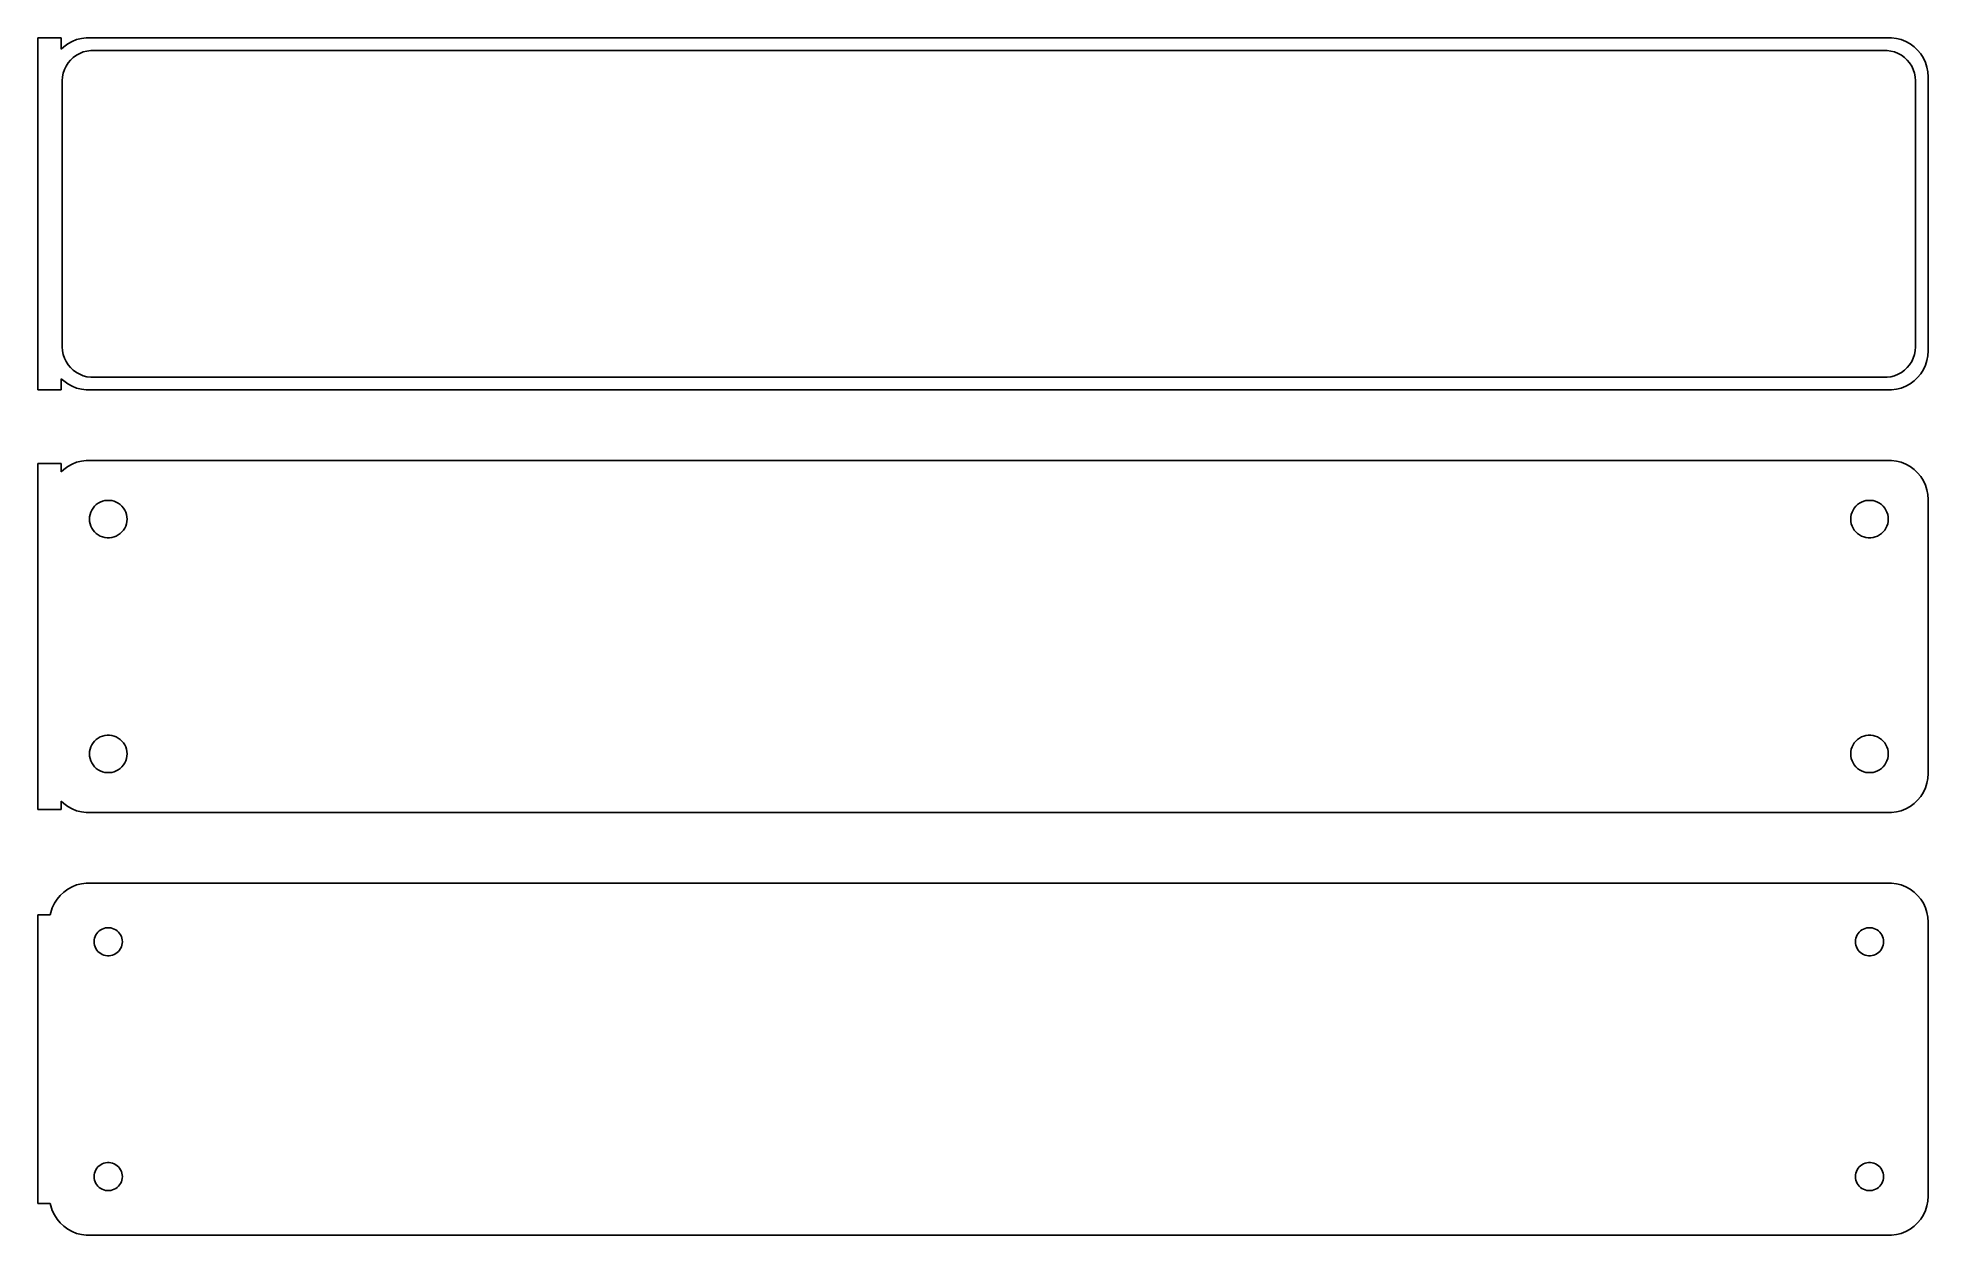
# Model space of a CAD drawing. Header units: metres. Extents: x -122 to 120, y 86 to 238.
import ezdxf

# ---------------------------------------------------------------- set-up
doc = ezdxf.new("R2010")
doc.units = ezdxf.units.M

msp = doc.modelspace()

# ---------------------------------------------------------------- linework, layer by layer
for p, q in [((-118.5, 238.49), (-121.5, 238.49)), ((-121.5, 238.49), (-121.5, 193.51)), ((-118.5, 237.059), (-118.5, 238.49)), ((-118.187, 237.353), (-118.5, 237.059)), ((-117.679, 237.722), (-118.187, 237.353)), ((-117.129, 238.024), (-117.679, 237.722)), ((-116.545, 238.255), (-117.129, 238.024)), ((-115.937, 238.411), (-116.545, 238.255)), ((-116.149, 236.504), (-115.697, 236.683)), ((-115.314, 238.49), (-115.937, 238.411)), ((-115.697, 236.683), (-115.226, 236.804)), ((115.314, 238.49), (-115.314, 238.49)), ((-115.226, 236.804), (-114.743, 236.865)), ((-114.743, 236.865), (114.743, 236.865)), ((114.743, 236.865), (115.226, 236.804)), ((115.226, 236.804), (115.697, 236.683)), ((115.937, 238.411), (115.314, 238.49)), ((115.697, 236.683), (116.149, 236.504)), ((116.545, 238.255), (115.937, 238.411)), ((117.129, 238.024), (116.545, 238.255)), ((117.679, 237.722), (117.129, 238.024)), ((118.187, 237.353), (117.679, 237.722)), ((118.645, 236.923), (118.187, 237.353)), ((119.045, 236.439), (118.645, 236.923)), ((-118.251, 233.963), (-118.101, 234.426)), ((-118.101, 234.426), (-117.894, 234.866)), ((-117.894, 234.866), (-117.633, 235.276)), ((-117.633, 235.276), (-117.323, 235.651)), ((-117.323, 235.651), (-116.969, 235.984)), ((-116.969, 235.984), (-116.575, 236.27)), ((-116.575, 236.27), (-116.149, 236.504)), ((116.149, 236.504), (116.575, 236.27)), ((116.575, 236.27), (116.969, 235.984)), ((116.969, 235.984), (117.323, 235.651)), ((117.323, 235.651), (117.633, 235.276)), ((117.633, 235.276), (117.894, 234.866)), ((117.894, 234.866), (118.101, 234.426)), ((118.101, 234.426), (118.251, 233.963)), ((119.382, 235.909), (119.045, 236.439)), ((119.649, 235.341), (119.382, 235.909)), ((119.843, 234.743), (119.649, 235.341)), ((119.961, 234.127), (119.843, 234.743)), ((-118.373, 233), (-118.342, 233.485)), ((-118.373, 199), (-118.373, 233)), ((-118.342, 233.485), (-118.251, 233.963)), ((118.251, 233.963), (118.342, 233.485)), ((118.342, 233.485), (118.373, 233)), ((118.373, 233), (118.373, 199)), ((120, 233.5), (119.961, 234.127)), ((120, 198.5), (120, 233.5)), ((-118.342, 198.515), (-118.373, 199)), ((-118.251, 198.037), (-118.342, 198.515)), ((-118.101, 197.574), (-118.251, 198.037)), ((118.251, 198.037), (118.101, 197.574)), ((118.342, 198.515), (118.251, 198.037)), ((118.373, 199), (118.342, 198.515)), ((119.961, 197.873), (120, 198.5)), ((-117.894, 197.134), (-118.101, 197.574)), ((-117.633, 196.724), (-117.894, 197.134)), ((-117.323, 196.349), (-117.633, 196.724)), ((-116.969, 196.016), (-117.323, 196.349)), ((-116.575, 195.73), (-116.969, 196.016)), ((-116.149, 195.496), (-116.575, 195.73)), ((116.575, 195.73), (116.149, 195.496)), ((116.969, 196.016), (116.575, 195.73)), ((117.323, 196.349), (116.969, 196.016)), ((117.633, 196.724), (117.323, 196.349)), ((117.894, 197.134), (117.633, 196.724)), ((118.101, 197.574), (117.894, 197.134)), ((119.045, 195.561), (119.382, 196.091)), ((119.382, 196.091), (119.649, 196.659)), ((119.649, 196.659), (119.843, 197.257)), ((119.843, 197.257), (119.961, 197.873)), ((-121.5, 193.51), (-118.5, 193.51)), ((-118.5, 194.941), (-118.187, 194.647)), ((-118.5, 193.51), (-118.5, 194.941)), ((-118.187, 194.647), (-117.679, 194.278)), ((-117.679, 194.278), (-117.129, 193.976)), ((-117.129, 193.976), (-116.545, 193.745)), ((-116.545, 193.745), (-115.937, 193.589)), ((-115.697, 195.317), (-116.149, 195.496)), ((-115.937, 193.589), (-115.314, 193.51)), ((-115.226, 195.196), (-115.697, 195.317)), ((-115.314, 193.51), (115.314, 193.51)), ((-114.743, 195.135), (-115.226, 195.196)), ((114.743, 195.135), (-114.743, 195.135)), ((115.226, 195.196), (114.743, 195.135)), ((115.697, 195.317), (115.226, 195.196)), ((115.314, 193.51), (115.937, 193.589)), ((116.149, 195.496), (115.697, 195.317)), ((115.937, 193.589), (116.545, 193.745)), ((116.545, 193.745), (117.129, 193.976)), ((117.129, 193.976), (117.679, 194.278)), ((117.679, 194.278), (118.187, 194.647)), ((118.187, 194.647), (118.645, 195.077)), ((118.645, 195.077), (119.045, 195.561)), ((-118.5, 184.115), (-121.5, 184.115)), ((-121.5, 184.115), (-121.5, 139.885)), ((-118.5, 183.059), (-118.5, 184.115)), ((-117.679, 183.722), (-118.187, 183.353)), ((-117.129, 184.024), (-117.679, 183.722)), ((-116.545, 184.255), (-117.129, 184.024)), ((-115.937, 184.411), (-116.545, 184.255)), ((-115.314, 184.49), (-115.937, 184.411)), ((115.314, 184.49), (-115.314, 184.49)), ((115.937, 184.411), (115.314, 184.49)), ((116.545, 184.255), (115.937, 184.411)), ((117.129, 184.024), (116.545, 184.255)), ((117.679, 183.722), (117.129, 184.024)), ((118.187, 183.353), (117.679, 183.722)), ((-118.187, 183.353), (-118.5, 183.059)), ((118.645, 182.923), (118.187, 183.353)), ((119.045, 182.439), (118.645, 182.923)), ((119.382, 181.909), (119.045, 182.439)), ((119.649, 181.341), (119.382, 181.909)), ((119.843, 180.743), (119.649, 181.341)), ((-114.25, 178.643), (-114.03, 178.849)), ((-114.03, 178.849), (-113.786, 179.026)), ((-113.786, 179.026), (-113.522, 179.172)), ((-113.522, 179.172), (-113.242, 179.283)), ((-113.242, 179.283), (-112.95, 179.357)), ((-112.95, 179.357), (-112.651, 179.395)), ((-112.651, 179.395), (-112.349, 179.395)), ((-112.349, 179.395), (-112.05, 179.357)), ((-112.05, 179.357), (-111.758, 179.283)), ((-111.758, 179.283), (-111.478, 179.172)), ((-111.478, 179.172), (-111.214, 179.026)), ((-111.214, 179.026), (-110.97, 178.849)), ((-110.97, 178.849), (-110.75, 178.643)), ((110.75, 178.643), (110.97, 178.849)), ((110.97, 178.849), (111.214, 179.026)), ((111.214, 179.026), (111.478, 179.172)), ((111.478, 179.172), (111.758, 179.283)), ((111.758, 179.283), (112.05, 179.357)), ((112.05, 179.357), (112.349, 179.395)), ((112.349, 179.395), (112.651, 179.395)), ((112.651, 179.395), (112.95, 179.357)), ((112.95, 179.357), (113.242, 179.283)), ((113.242, 179.283), (113.522, 179.172)), ((113.522, 179.172), (113.786, 179.026)), ((113.786, 179.026), (114.03, 178.849)), ((114.03, 178.849), (114.25, 178.643)), ((119.961, 180.127), (119.843, 180.743)), ((120, 179.5), (119.961, 180.127)), ((120, 144.5), (120, 179.5)), ((-114.9, 177), (-114.881, 177.301)), ((-114.881, 176.699), (-114.9, 177)), ((-114.881, 177.301), (-114.825, 177.597)), ((-114.825, 176.403), (-114.881, 176.699)), ((-114.825, 177.597), (-114.731, 177.883)), ((-114.731, 176.117), (-114.825, 176.403)), ((-114.731, 177.883), (-114.603, 178.156)), ((-114.603, 178.156), (-114.442, 178.411)), ((-114.442, 178.411), (-114.25, 178.643)), ((-110.75, 178.643), (-110.558, 178.411)), ((-110.558, 178.411), (-110.397, 178.156)), ((-110.397, 178.156), (-110.269, 177.883)), ((-110.269, 177.883), (-110.175, 177.597)), ((-110.175, 176.403), (-110.269, 176.117)), ((-110.175, 177.597), (-110.119, 177.301)), ((-110.119, 176.699), (-110.175, 176.403)), ((-110.119, 177.301), (-110.1, 177)), ((-110.1, 177), (-110.119, 176.699)), ((110.1, 177), (110.119, 177.301)), ((110.119, 176.699), (110.1, 177)), ((110.119, 177.301), (110.175, 177.597)), ((110.175, 176.403), (110.119, 176.699)), ((110.175, 177.597), (110.269, 177.883)), ((110.269, 176.117), (110.175, 176.403)), ((110.269, 177.883), (110.397, 178.156)), ((110.397, 178.156), (110.558, 178.411)), ((110.558, 178.411), (110.75, 178.643)), ((114.25, 178.643), (114.442, 178.411)), ((114.442, 178.411), (114.603, 178.156)), ((114.603, 178.156), (114.731, 177.883)), ((114.731, 177.883), (114.825, 177.597)), ((114.825, 176.403), (114.731, 176.117)), ((114.825, 177.597), (114.881, 177.301)), ((114.881, 176.699), (114.825, 176.403)), ((114.881, 177.301), (114.9, 177)), ((114.9, 177), (114.881, 176.699)), ((-114.603, 175.844), (-114.731, 176.117)), ((-114.442, 175.589), (-114.603, 175.844)), ((-114.25, 175.357), (-114.442, 175.589)), ((-114.03, 175.151), (-114.25, 175.357)), ((-113.786, 174.974), (-114.03, 175.151)), ((-113.522, 174.828), (-113.786, 174.974)), ((-113.242, 174.717), (-113.522, 174.828)), ((-112.95, 174.643), (-113.242, 174.717)), ((-112.651, 174.605), (-112.95, 174.643)), ((-112.349, 174.605), (-112.651, 174.605)), ((-112.05, 174.643), (-112.349, 174.605)), ((-111.758, 174.717), (-112.05, 174.643)), ((-111.478, 174.828), (-111.758, 174.717)), ((-111.214, 174.974), (-111.478, 174.828)), ((-110.97, 175.151), (-111.214, 174.974)), ((-110.75, 175.357), (-110.97, 175.151)), ((-110.558, 175.589), (-110.75, 175.357)), ((-110.397, 175.844), (-110.558, 175.589)), ((-110.269, 176.117), (-110.397, 175.844)), ((110.397, 175.844), (110.269, 176.117)), ((110.558, 175.589), (110.397, 175.844)), ((110.75, 175.357), (110.558, 175.589)), ((110.97, 175.151), (110.75, 175.357)), ((111.214, 174.974), (110.97, 175.151)), ((111.478, 174.828), (111.214, 174.974)), ((111.758, 174.717), (111.478, 174.828)), ((112.05, 174.643), (111.758, 174.717)), ((112.349, 174.605), (112.05, 174.643)), ((112.651, 174.605), (112.349, 174.605)), ((112.95, 174.643), (112.651, 174.605)), ((113.242, 174.717), (112.95, 174.643)), ((113.522, 174.828), (113.242, 174.717)), ((113.786, 174.974), (113.522, 174.828)), ((114.03, 175.151), (113.786, 174.974)), ((114.25, 175.357), (114.03, 175.151)), ((114.442, 175.589), (114.25, 175.357)), ((114.603, 175.844), (114.442, 175.589)), ((114.731, 176.117), (114.603, 175.844)), ((-114.881, 147.301), (-114.825, 147.597)), ((-114.825, 147.597), (-114.731, 147.883)), ((-114.731, 147.883), (-114.603, 148.156)), ((-114.603, 148.156), (-114.442, 148.411)), ((-114.442, 148.411), (-114.25, 148.643)), ((-114.25, 148.643), (-114.03, 148.849)), ((-114.03, 148.849), (-113.786, 149.026)), ((-113.786, 149.026), (-113.522, 149.172)), ((-113.522, 149.172), (-113.242, 149.283)), ((-113.242, 149.283), (-112.95, 149.357)), ((-112.95, 149.357), (-112.651, 149.395)), ((-112.651, 149.395), (-112.349, 149.395)), ((-112.349, 149.395), (-112.05, 149.357)), ((-112.05, 149.357), (-111.758, 149.283)), ((-111.758, 149.283), (-111.478, 149.172)), ((-111.478, 149.172), (-111.214, 149.026)), ((-111.214, 149.026), (-110.97, 148.849)), ((-110.97, 148.849), (-110.75, 148.643)), ((-110.75, 148.643), (-110.558, 148.411)), ((-110.558, 148.411), (-110.397, 148.156)), ((-110.397, 148.156), (-110.269, 147.883)), ((-110.269, 147.883), (-110.175, 147.597)), ((-110.175, 147.597), (-110.119, 147.301)), ((110.119, 147.301), (110.175, 147.597)), ((110.175, 147.597), (110.269, 147.883)), ((110.269, 147.883), (110.397, 148.156)), ((110.397, 148.156), (110.558, 148.411)), ((110.558, 148.411), (110.75, 148.643)), ((110.75, 148.643), (110.97, 148.849)), ((110.97, 148.849), (111.214, 149.026)), ((111.214, 149.026), (111.478, 149.172)), ((111.478, 149.172), (111.758, 149.283)), ((111.758, 149.283), (112.05, 149.357)), ((112.05, 149.357), (112.349, 149.395)), ((112.349, 149.395), (112.651, 149.395)), ((112.651, 149.395), (112.95, 149.357)), ((112.95, 149.357), (113.242, 149.283)), ((113.242, 149.283), (113.522, 149.172)), ((113.522, 149.172), (113.786, 149.026)), ((113.786, 149.026), (114.03, 148.849)), ((114.03, 148.849), (114.25, 148.643)), ((114.25, 148.643), (114.442, 148.411)), ((114.442, 148.411), (114.603, 148.156)), ((114.603, 148.156), (114.731, 147.883)), ((114.731, 147.883), (114.825, 147.597)), ((114.825, 147.597), (114.881, 147.301)), ((-114.9, 147), (-114.881, 147.301)), ((-114.881, 146.699), (-114.9, 147)), ((-114.825, 146.403), (-114.881, 146.699)), ((-114.731, 146.117), (-114.825, 146.403)), ((-114.603, 145.844), (-114.731, 146.117)), ((-114.442, 145.589), (-114.603, 145.844)), ((-114.25, 145.357), (-114.442, 145.589)), ((-114.03, 145.151), (-114.25, 145.357)), ((-113.786, 144.974), (-114.03, 145.151)), ((-113.522, 144.828), (-113.786, 144.974)), ((-111.214, 144.974), (-111.478, 144.828)), ((-110.97, 145.151), (-111.214, 144.974)), ((-110.75, 145.357), (-110.97, 145.151)), ((-110.558, 145.589), (-110.75, 145.357)), ((-110.397, 145.844), (-110.558, 145.589)), ((-110.269, 146.117), (-110.397, 145.844)), ((-110.175, 146.403), (-110.269, 146.117)), ((-110.119, 146.699), (-110.175, 146.403)), ((-110.119, 147.301), (-110.1, 147)), ((-110.1, 147), (-110.119, 146.699)), ((110.1, 147), (110.119, 147.301)), ((110.119, 146.699), (110.1, 147)), ((110.175, 146.403), (110.119, 146.699)), ((110.269, 146.117), (110.175, 146.403)), ((110.397, 145.844), (110.269, 146.117)), ((110.558, 145.589), (110.397, 145.844)), ((110.75, 145.357), (110.558, 145.589)), ((110.97, 145.151), (110.75, 145.357)), ((111.214, 144.974), (110.97, 145.151)), ((111.478, 144.828), (111.214, 144.974)), ((113.786, 144.974), (113.522, 144.828)), ((114.03, 145.151), (113.786, 144.974)), ((114.25, 145.357), (114.03, 145.151)), ((114.442, 145.589), (114.25, 145.357)), ((114.603, 145.844), (114.442, 145.589)), ((114.731, 146.117), (114.603, 145.844)), ((114.825, 146.403), (114.731, 146.117)), ((114.881, 146.699), (114.825, 146.403)), ((114.881, 147.301), (114.9, 147)), ((114.9, 147), (114.881, 146.699)), ((-113.242, 144.717), (-113.522, 144.828)), ((-112.95, 144.643), (-113.242, 144.717)), ((-112.651, 144.605), (-112.95, 144.643)), ((-112.349, 144.605), (-112.651, 144.605)), ((-112.05, 144.643), (-112.349, 144.605)), ((-111.758, 144.717), (-112.05, 144.643)), ((-111.478, 144.828), (-111.758, 144.717)), ((111.758, 144.717), (111.478, 144.828)), ((112.05, 144.643), (111.758, 144.717)), ((112.349, 144.605), (112.05, 144.643)), ((112.651, 144.605), (112.349, 144.605)), ((112.95, 144.643), (112.651, 144.605)), ((113.242, 144.717), (112.95, 144.643)), ((113.522, 144.828), (113.242, 144.717)), ((119.382, 142.091), (119.649, 142.659)), ((119.649, 142.659), (119.843, 143.257)), ((119.843, 143.257), (119.961, 143.873)), ((119.961, 143.873), (120, 144.5)), ((-118.5, 139.885), (-118.5, 140.941)), ((-118.5, 140.941), (-118.187, 140.647)), ((-118.187, 140.647), (-117.679, 140.278)), ((-117.679, 140.278), (-117.129, 139.976)), ((117.129, 139.976), (117.679, 140.278)), ((117.679, 140.278), (118.187, 140.647)), ((118.187, 140.647), (118.645, 141.077)), ((118.645, 141.077), (119.045, 141.561)), ((119.045, 141.561), (119.382, 142.091)), ((-121.5, 139.885), (-118.5, 139.885)), ((-117.129, 139.976), (-116.545, 139.745)), ((-116.545, 139.745), (-115.937, 139.589)), ((-115.937, 139.589), (-115.314, 139.51)), ((-115.314, 139.51), (115.314, 139.51)), ((115.314, 139.51), (115.937, 139.589)), ((115.937, 139.589), (116.545, 139.745)), ((116.545, 139.745), (117.129, 139.976)), ((-115.937, 130.411), (-116.545, 130.255)), ((-115.314, 130.49), (-115.937, 130.411)), ((115.314, 130.49), (-115.314, 130.49)), ((115.937, 130.411), (115.314, 130.49)), ((116.545, 130.255), (115.937, 130.411)), ((-119.045, 128.439), (-119.382, 127.909)), ((-118.645, 128.923), (-119.045, 128.439)), ((-118.187, 129.353), (-118.645, 128.923)), ((-117.679, 129.722), (-118.187, 129.353)), ((-117.129, 130.024), (-117.679, 129.722)), ((-116.545, 130.255), (-117.129, 130.024)), ((117.129, 130.024), (116.545, 130.255)), ((117.679, 129.722), (117.129, 130.024)), ((118.187, 129.353), (117.679, 129.722)), ((118.645, 128.923), (118.187, 129.353)), ((119.045, 128.439), (118.645, 128.923)), ((119.382, 127.909), (119.045, 128.439)), ((-119.9, 126.444), (-121.5, 126.444)), ((-121.5, 126.444), (-121.5, 89.5558)), ((-119.843, 126.743), (-119.9, 126.444)), ((-119.649, 127.341), (-119.843, 126.743)), ((-119.382, 127.909), (-119.649, 127.341)), ((119.649, 127.341), (119.382, 127.909)), ((119.843, 126.743), (119.649, 127.341)), ((119.961, 126.127), (119.843, 126.743)), ((120, 125.5), (119.961, 126.127)), ((-114.3, 123), (-114.286, 123.226)), ((-114.286, 123.226), (-114.243, 123.448)), ((-114.243, 123.448), (-114.174, 123.663)), ((-114.174, 123.663), (-114.077, 123.867)), ((-114.077, 123.867), (-113.956, 124.058)), ((-113.956, 124.058), (-113.812, 124.232)), ((-113.812, 124.232), (-113.647, 124.387)), ((-113.647, 124.387), (-113.464, 124.52)), ((-113.464, 124.52), (-113.266, 124.629)), ((-113.266, 124.629), (-113.056, 124.712)), ((-113.056, 124.712), (-112.837, 124.768)), ((-112.837, 124.768), (-112.613, 124.796)), ((-112.613, 124.796), (-112.387, 124.796)), ((-112.387, 124.796), (-112.163, 124.768)), ((-112.163, 124.768), (-111.944, 124.712)), ((-111.944, 124.712), (-111.734, 124.629)), ((-111.734, 124.629), (-111.536, 124.52)), ((-111.536, 124.52), (-111.353, 124.387)), ((-111.353, 124.387), (-111.188, 124.232)), ((-111.188, 124.232), (-111.044, 124.058)), ((-111.044, 124.058), (-110.923, 123.867)), ((-110.923, 123.867), (-110.826, 123.663)), ((-110.826, 123.663), (-110.757, 123.448)), ((-110.757, 123.448), (-110.714, 123.226)), ((-110.714, 123.226), (-110.7, 123)), ((110.7, 123), (110.714, 123.226)), ((110.714, 123.226), (110.757, 123.448)), ((110.757, 123.448), (110.826, 123.663)), ((110.826, 123.663), (110.923, 123.867)), ((110.923, 123.867), (111.044, 124.058)), ((111.044, 124.058), (111.188, 124.232)), ((111.188, 124.232), (111.353, 124.387)), ((111.353, 124.387), (111.536, 124.52)), ((111.536, 124.52), (111.734, 124.629)), ((111.734, 124.629), (111.944, 124.712)), ((111.944, 124.712), (112.163, 124.768)), ((112.163, 124.768), (112.387, 124.796)), ((112.387, 124.796), (112.613, 124.796)), ((112.613, 124.796), (112.837, 124.768)), ((112.837, 124.768), (113.056, 124.712)), ((113.056, 124.712), (113.266, 124.629)), ((113.266, 124.629), (113.464, 124.52)), ((113.464, 124.52), (113.647, 124.387)), ((113.647, 124.387), (113.812, 124.232)), ((113.812, 124.232), (113.956, 124.058)), ((113.956, 124.058), (114.077, 123.867)), ((114.077, 123.867), (114.174, 123.663)), ((114.174, 123.663), (114.243, 123.448)), ((114.243, 123.448), (114.286, 123.226)), ((114.286, 123.226), (114.3, 123)), ((120, 90.5), (120, 125.5)), ((-114.286, 122.774), (-114.3, 123)), ((-114.243, 122.552), (-114.286, 122.774)), ((-114.174, 122.337), (-114.243, 122.552)), ((-114.077, 122.133), (-114.174, 122.337)), ((-113.956, 121.942), (-114.077, 122.133)), ((-113.812, 121.768), (-113.956, 121.942)), ((-113.647, 121.613), (-113.812, 121.768)), ((-113.464, 121.48), (-113.647, 121.613)), ((-113.266, 121.371), (-113.464, 121.48)), ((-113.056, 121.288), (-113.266, 121.371)), ((-112.837, 121.232), (-113.056, 121.288)), ((-112.613, 121.204), (-112.837, 121.232)), ((-112.387, 121.204), (-112.613, 121.204)), ((-112.163, 121.232), (-112.387, 121.204)), ((-111.944, 121.288), (-112.163, 121.232)), ((-111.734, 121.371), (-111.944, 121.288)), ((-111.536, 121.48), (-111.734, 121.371)), ((-111.353, 121.613), (-111.536, 121.48)), ((-111.188, 121.768), (-111.353, 121.613)), ((-111.044, 121.942), (-111.188, 121.768)), ((-110.923, 122.133), (-111.044, 121.942)), ((-110.826, 122.337), (-110.923, 122.133)), ((-110.757, 122.552), (-110.826, 122.337)), ((-110.714, 122.774), (-110.757, 122.552)), ((-110.7, 123), (-110.714, 122.774)), ((110.714, 122.774), (110.7, 123)), ((110.757, 122.552), (110.714, 122.774)), ((110.826, 122.337), (110.757, 122.552)), ((110.923, 122.133), (110.826, 122.337)), ((111.044, 121.942), (110.923, 122.133)), ((111.188, 121.768), (111.044, 121.942)), ((111.353, 121.613), (111.188, 121.768)), ((111.536, 121.48), (111.353, 121.613)), ((111.734, 121.371), (111.536, 121.48)), ((111.944, 121.288), (111.734, 121.371)), ((112.163, 121.232), (111.944, 121.288)), ((112.387, 121.204), (112.163, 121.232)), ((112.613, 121.204), (112.387, 121.204)), ((112.837, 121.232), (112.613, 121.204)), ((113.056, 121.288), (112.837, 121.232)), ((113.266, 121.371), (113.056, 121.288)), ((113.464, 121.48), (113.266, 121.371)), ((113.647, 121.613), (113.464, 121.48)), ((113.812, 121.768), (113.647, 121.613)), ((113.956, 121.942), (113.812, 121.768)), ((114.077, 122.133), (113.956, 121.942)), ((114.174, 122.337), (114.077, 122.133)), ((114.243, 122.552), (114.174, 122.337)), ((114.286, 122.774), (114.243, 122.552)), ((114.3, 123), (114.286, 122.774)), ((-113.956, 94.058), (-113.812, 94.2322)), ((-113.812, 94.2322), (-113.647, 94.3869)), ((-113.647, 94.3869), (-113.464, 94.5198)), ((-113.464, 94.5198), (-113.266, 94.6287)), ((-113.266, 94.6287), (-113.056, 94.7119)), ((-113.056, 94.7119), (-112.837, 94.7681)), ((-112.837, 94.7681), (-112.613, 94.7964)), ((-112.613, 94.7964), (-112.387, 94.7964)), ((-112.387, 94.7964), (-112.163, 94.7681)), ((-112.163, 94.7681), (-111.944, 94.7119)), ((-111.944, 94.7119), (-111.734, 94.6287)), ((-111.734, 94.6287), (-111.536, 94.5198)), ((-111.536, 94.5198), (-111.353, 94.3869)), ((-111.353, 94.3869), (-111.188, 94.2322)), ((-111.188, 94.2322), (-111.044, 94.058)), ((111.044, 94.058), (111.188, 94.2322)), ((111.188, 94.2322), (111.353, 94.3869)), ((111.353, 94.3869), (111.536, 94.5198)), ((111.536, 94.5198), (111.734, 94.6287)), ((111.734, 94.6287), (111.944, 94.7119)), ((111.944, 94.7119), (112.163, 94.7681)), ((112.163, 94.7681), (112.387, 94.7964)), ((112.387, 94.7964), (112.613, 94.7964)), ((112.613, 94.7964), (112.837, 94.7681)), ((112.837, 94.7681), (113.056, 94.7119)), ((113.056, 94.7119), (113.266, 94.6287)), ((113.266, 94.6287), (113.464, 94.5198)), ((113.464, 94.5198), (113.647, 94.3869)), ((113.647, 94.3869), (113.812, 94.2322)), ((113.812, 94.2322), (113.956, 94.058)), ((-114.3, 93), (-114.286, 93.2256)), ((-114.286, 92.7744), (-114.3, 93)), ((-114.286, 93.2256), (-114.243, 93.4476)), ((-114.243, 92.5524), (-114.286, 92.7744)), ((-114.243, 93.4476), (-114.174, 93.6626)), ((-114.174, 92.3374), (-114.243, 92.5524)), ((-114.174, 93.6626), (-114.077, 93.8672)), ((-114.077, 92.1329), (-114.174, 92.3374)), ((-114.077, 93.8672), (-113.956, 94.058)), ((-113.956, 91.942), (-114.077, 92.1329)), ((-113.812, 91.7678), (-113.956, 91.942)), ((-111.044, 91.942), (-111.188, 91.7678)), ((-111.044, 94.058), (-110.923, 93.8672)), ((-110.923, 92.1329), (-111.044, 91.942)), ((-110.923, 93.8672), (-110.826, 93.6626)), ((-110.826, 92.3374), (-110.923, 92.1329)), ((-110.826, 93.6626), (-110.757, 93.4476)), ((-110.757, 92.5524), (-110.826, 92.3374)), ((-110.757, 93.4476), (-110.714, 93.2256)), ((-110.714, 92.7744), (-110.757, 92.5524)), ((-110.714, 93.2256), (-110.7, 93)), ((-110.7, 93), (-110.714, 92.7744)), ((110.7, 93), (110.714, 93.2256)), ((110.714, 92.7744), (110.7, 93)), ((110.714, 93.2256), (110.757, 93.4476)), ((110.757, 92.5524), (110.714, 92.7744)), ((110.757, 93.4476), (110.826, 93.6626)), ((110.826, 92.3374), (110.757, 92.5524)), ((110.826, 93.6626), (110.923, 93.8672)), ((110.923, 92.1329), (110.826, 92.3374)), ((110.923, 93.8672), (111.044, 94.058)), ((111.044, 91.942), (110.923, 92.1329)), ((111.188, 91.7678), (111.044, 91.942)), ((113.956, 91.942), (113.812, 91.7678)), ((113.956, 94.058), (114.077, 93.8672)), ((114.077, 92.1329), (113.956, 91.942)), ((114.077, 93.8672), (114.174, 93.6626)), ((114.174, 92.3374), (114.077, 92.1329)), ((114.174, 93.6626), (114.243, 93.4476)), ((114.243, 92.5524), (114.174, 92.3374)), ((114.243, 93.4476), (114.286, 93.2256)), ((114.286, 92.7744), (114.243, 92.5524)), ((114.286, 93.2256), (114.3, 93)), ((114.3, 93), (114.286, 92.7744)), ((-121.5, 89.5558), (-119.9, 89.5558)), ((-119.9, 89.5558), (-119.843, 89.2566)), ((-113.647, 91.6131), (-113.812, 91.7678)), ((-113.464, 91.4802), (-113.647, 91.6131)), ((-113.266, 91.3713), (-113.464, 91.4802)), ((-113.056, 91.2881), (-113.266, 91.3713)), ((-112.837, 91.2319), (-113.056, 91.2881)), ((-112.613, 91.2036), (-112.837, 91.2319)), ((-112.387, 91.2036), (-112.613, 91.2036)), ((-112.163, 91.2319), (-112.387, 91.2036)), ((-111.944, 91.2881), (-112.163, 91.2319)), ((-111.734, 91.3713), (-111.944, 91.2881)), ((-111.536, 91.4802), (-111.734, 91.3713)), ((-111.353, 91.6131), (-111.536, 91.4802)), ((-111.188, 91.7678), (-111.353, 91.6131)), ((111.353, 91.6131), (111.188, 91.7678)), ((111.536, 91.4802), (111.353, 91.6131)), ((111.734, 91.3713), (111.536, 91.4802)), ((111.944, 91.2881), (111.734, 91.3713)), ((112.163, 91.2319), (111.944, 91.2881)), ((112.387, 91.2036), (112.163, 91.2319)), ((112.613, 91.2036), (112.387, 91.2036)), ((112.837, 91.2319), (112.613, 91.2036)), ((113.056, 91.2881), (112.837, 91.2319)), ((113.266, 91.3713), (113.056, 91.2881)), ((113.464, 91.4802), (113.266, 91.3713)), ((113.647, 91.6131), (113.464, 91.4802)), ((113.812, 91.7678), (113.647, 91.6131)), ((119.843, 89.2566), (119.961, 89.8733)), ((119.961, 89.8733), (120, 90.5)), ((-119.843, 89.2566), (-119.649, 88.6594)), ((-119.649, 88.6594), (-119.382, 88.0912)), ((-119.382, 88.0912), (-119.045, 87.5611)), ((-119.045, 87.5611), (-118.645, 87.0773)), ((-118.645, 87.0773), (-118.187, 86.6474)), ((118.187, 86.6474), (118.645, 87.0773)), ((118.645, 87.0773), (119.045, 87.5611)), ((119.045, 87.5611), (119.382, 88.0912)), ((119.382, 88.0912), (119.649, 88.6594)), ((119.649, 88.6594), (119.843, 89.2566)), ((-118.187, 86.6474), (-117.679, 86.2784)), ((-117.679, 86.2784), (-117.129, 85.9759)), ((-117.129, 85.9759), (-116.545, 85.7447)), ((-116.545, 85.7447), (-115.937, 85.5886)), ((-115.937, 85.5886), (-115.314, 85.5099)), ((-115.314, 85.5099), (115.314, 85.5099)), ((115.314, 85.5099), (115.937, 85.5886)), ((115.937, 85.5886), (116.545, 85.7447)), ((116.545, 85.7447), (117.129, 85.9759)), ((117.129, 85.9759), (117.679, 86.2784)), ((117.679, 86.2784), (118.187, 86.6474))]:
    msp.add_line(p, q)

doc.saveas('drawing.dxf')
